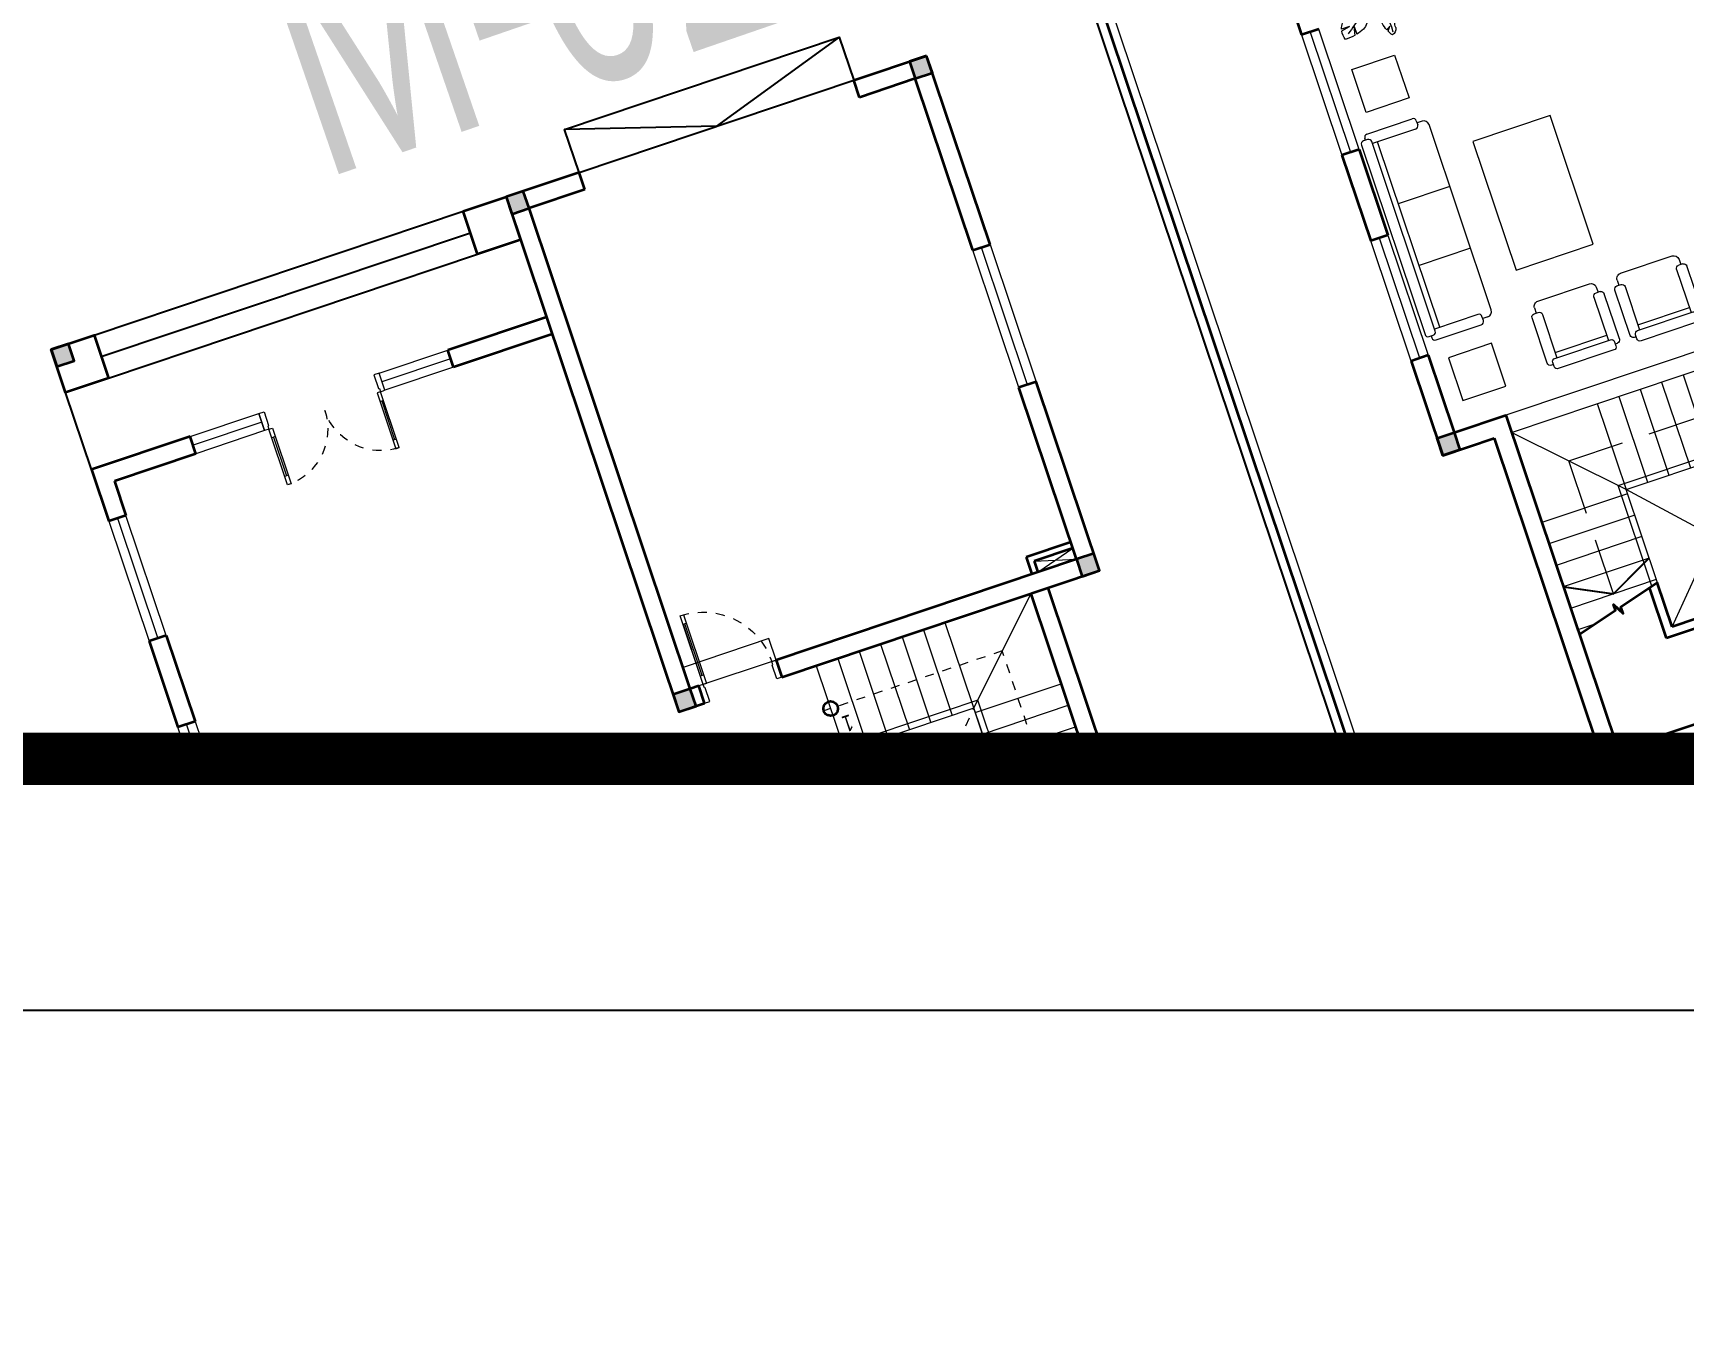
# Model space of a CAD drawing. Header units: metres. Extents: x 568006 to 1139366, y 2064802 to 4131555.
# Drawn here: x 569355.62 to 569373.85, y 2064980.4 to 2064994.83 of the extents above; entities that cross this region are included whole.
import ezdxf
from ezdxf.enums import TextEntityAlignment as Align
from ezdxf.xclip import XClip

# ---------------------------------------------------------------- set-up
doc = ezdxf.new("R2010")
doc.units = ezdxf.units.M
doc.header["$XCLIPFRAME"] = 0
for name, pattern in [('CENTER', [2, 1.25, -0.25, 0.25, -0.25]), ('DASHED', [0.75, 0.5, -0.25]), ('HIDDEN', [0.375, 0.25, -0.125]), ('HIDDEN2', [0.1875, 0.125, -0.0625]), ('Xref-VCMT-BT3 - tuong bao$0$HIDDEN', [0.375, 0.25, -0.125])]:
    doc.linetypes.add(name, pattern=pattern)
doc.layers.get('0').update_dxf_attribs({"linetype": 'CONTINUOUS'})
doc.layers.get('DEFPOINTS').update_dxf_attribs({"color": 152, "linetype": 'CONTINUOUS'})
for name, color, linetype, lineweight in [('-CONCRETE', 1, 'CONTINUOUS', 35), ('-DOOR', 137, 'CONTINUOUS', 9), ('-FURNITURE', 46, 'CONTINUOUS', 9), ('-HIDE', 3, 'HIDDEN', 13), ('-KH', 143, 'CONTINUOUS', 13), ('-LINE1', 7, 'CONTINUOUS', 18), ('-TEXT', 7, 'CONTINUOUS', 15), ('-WALL', 4, 'CONTINUOUS', 35), ('A-Cay', 75, 'CONTINUOUS', 5), ('A-KY HIEU', 34, 'CONTINUOUS', 20), ('Bighome_khuat', 251, 'DASHED', 5), ('E- RANH GIOI', 1, 'CENTER', 13), ('hung-demlonha', 7, 'CONTINUOUS', 15)]:
    doc.layers.add(name, color=color, linetype=linetype, lineweight=lineweight)
for name, color, linetype in [('ghi_chu', 7, 'CONTINUOUS'), ('loKBT', 42, 'CONTINUOUS'), ('SOLO', 7, 'CONTINUOUS'), ('ViaHeS', 32, 'CONTINUOUS')]:
    doc.layers.add(name, color=color, linetype=linetype)
doc.styles.add('1', font='arial.ttf')
doc.styles.add('kieuchuDim', font='arial.ttf', dxfattribs={"width": 0.75})
doc.styles.add('QH1', font='arialbd.ttf', dxfattribs={"width": 0.8})

# ---------------------------------------------------------------- blocks, each defined once
blk = doc.blocks.new('A$C33BC4D2A')
at = {"layer": 'A-KY HIEU', "color": 0, "const_width": 1.022}
blk.add_lwpolyline([(14.345, -292.097), (14.345, -4.903), (414.985, -4.903), (414.985, -292.097)], close=True, dxfattribs=at)
at = {"layer": 'DEFPOINTS', "color": 125}
blk.add_lwpolyline([(0, -297), (420, -297), (420, 0), (0, 0)], close=True, dxfattribs=at)
blk = doc.blocks.new('A$Cf08be9d0')
at = {"layer": '-FURNITURE'}
for p, q in [((2280, 780), (120, 780)), ((840, 780), (840, 180)), ((1560, 780), (1560, 180)), ((0, 96), (0, 624)), ((36, 660), (84, 660)), ((60, 720), (60, 660)), ((120, 624), (120, 120)), ((2280, 624), (2280, 120)), ((2364, 660), (2316, 660)), ((2340, 720), (2340, 660)), ((2400, 96), (2400, 624)), ((60, 60), (36, 60)), ((60, 84), (60, 36)), ((2304, 120), (96, 120)), ((96, 0), (2304, 0)), ((2280, 180), (120, 180)), ((2340, 36), (2340, 84)), ((2340, 60), (2364, 60))]:
    blk.add_line(p, q, dxfattribs=at)
for centre, radius, start, end in [((120, 720), 60, 90, 180), ((2280, 720), 60, 0, 90), ((36, 624), 36, 90, 180), ((84, 624), 36, 0, 90), ((2316, 624), 36, 90, 180), ((2364, 624), 36, 0, 90), ((36, 96), 36, 180, 270), ((96, 84), 36, 90, 180), ((96, 36), 36, 180, 270), ((2304, 84), 36, 0, 90), ((2304, 36), 36, 270, 0), ((2364, 96), 36, 270, 0)]:
    blk.add_arc(centre, radius, start, end, dxfattribs=at)
blk = doc.blocks.new('A$Ce56c61a3')
at = {"layer": '-FURNITURE'}
for p, q in [((0, 744), (0, 96)), ((84, 780), (36, 780)), ((60, 780), (60, 804)), ((96, 840), (624, 840)), ((120, 96), (120, 744)), ((660, 804), (660, 756)), ((720, 780), (660, 780)), ((624, 720), (120, 720)), ((180, 120), (180, 720)), ((780, 120), (780, 720)), ((36, 60), (84, 60)), ((60, 60), (60, 36)), ((96, 0), (624, 0)), ((624, 120), (120, 120)), ((660, 36), (660, 84)), ((720, 60), (660, 60))]:
    blk.add_line(p, q, dxfattribs=at)
for centre, radius, start, end in [((36, 744), 36, 90, 180), ((96, 804), 36, 90, 180), ((84, 744), 36, 0, 90), ((624, 804), 36, 0, 90), ((624, 756), 36, 270, 0), ((720, 720), 60, 0, 90), ((36, 96), 36, 180, 270), ((96, 36), 36, 180, 270), ((84, 96), 36, 270, 0), ((624, 84), 36, 0, 90), ((624, 36), 36, 270, 0), ((720, 120), 60, 270, 0)]:
    blk.add_arc(centre, radius, start, end, dxfattribs=at)
blk = doc.blocks.new('XR.MB.LM123$0$tvi 1')
blk.add_lwpolyline([(29, 0), (29, -1000), (0, -1000), (0, 0)], close=True)
for points in [[(29, -50), (52, -81)], [(-24, -236), (-39, -252)], [(0, -285), (-39, -252)], [(0, -256), (-24, -236)], [(70, -315), (111, -350), (111, -650), (70, -685)], [(89, -446), (89, -360), (71, -345)], [(89, -446), (73, -446)], [(0, -715), (-39, -748)], [(89, -554), (89, -640), (71, -655)], [(89, -554), (73, -554)], [(-24, -764), (-39, -748)], [(0, -744), (-24, -764)], [(29, -950), (52, -919)]]:
    blk.add_lwpolyline(points)
blk.add_arc((-4025, -500), 4099, 354.1311, 5.8689)
blk = doc.blocks.new('A$C5C575821')
at = {"layer": '-CONCRETE'}
h = blk.add_hatch(color=256, dxfattribs=at)
h.dxf.hatch_style = 1
h.paths.add_polyline_path([(0, 200), (0, 0), (200, 0), (200, 200)])
blk.add_lwpolyline([(0, 0), (200, 0), (200, 200), (0, 200)], close=True, dxfattribs=at)
blk = doc.blocks.new('LUOI M1')
at = {"layer": '-WALL'}
for p in [(-200, 13100), (4600, 13100), (8100, 13100), (-200, 9400), (4600, 9400), (8100, 9400), (-200, 5600), (4600, 5600), (8100, 5600), (-200, -200), (4600, -200), (8100, -200)]:
    blk.add_blockref('A$C5C575821', p, dxfattribs=at)
blk = doc.blocks.new('mb-cay16')
for p, q in [((-433, 528), (-402, 389)), ((131, 565), (69, 607)), ((79, 629), (131, 565)), ((231, 524), (166, 464)), ((-612, 395), (-475, 368)), ((-475, 368), (-605, 366)), ((-402, 389), (-403, 519)), ((76, 249), (-23, 300)), ((-12, 331), (76, 249)), ((247, 422), (149, 395)), ((149, 395), (242, 402)), ((166, 464), (244, 504)), ((409, 179), (522, 284)), ((448, 268), (409, 179)), ((693, 264), (615, 197)), ((-490, 209), (-374, 255)), ((-374, 255), (-461, 192)), ((-346, 111), (-191, 154)), ((-191, 154), (-338, 93)), ((-113, 139), (-112, 254)), ((-113, 139), (-91, 231)), ((195, 106), (117, 106)), ((117, 106), (180, 78)), ((260, 6), (450, 8)), ((395, -26), (260, 6)), ((323, 141), (303, 240)), ((334, 245), (323, 141)), ((532, 87), (448, 120)), ((448, 120), (574, 92)), ((615, 197), (723, 244)), ((-312, -137), (-374, -96)), ((-312, -77), (-291, -67)), ((-312, -142), (-312, -77)), ((-291, -67), (-286, -129)), ((-286, -129), (-267, -55)), ((36, -233), (100, -165)), ((100, -165), (61, -263)), ((218, -196), (205, -361)), ((237, -357), (218, -196)), ((485, -134), (354, -151)), ((354, -151), (513, -157)), ((410, -375), (385, -251)), ((385, -251), (430, -368)), ((-400, -385), (-364, -279)), ((-364, -279), (-356, -378)), ((-262, -431), (-77, -321)), ((-77, -321), (-253, -484)), ((-111, -563), (-53, -498)), ((-53, -498), (-105, -588)), ((115, -424), (62, -449)), ((62, -449), (119, -456)), ((128, -621), (24, -595)), ((24, -595), (128, -650)), ((120, -758), (65, -741)), ((65, -741), (116, -789))]:
    blk.add_line(p, q)
for centre, radius, start, end in [((-329, 448), 288, 161.2206, 190.4639), ((-592, -284), 825, 78.825, 90.6697), ((-979, 594), 1130, 330.6725, 3.641), ((672, 341), 659, 156.2013, 167.6168), ((672, 341), 659, 146.019, 154.0763), ((103, 601), 111, 7.5431, 78.0474), ((371, 601), 160, 174.7063, 208.789), ((-329, 448), 288, 196.4071, 234.1871), ((-1567, -1154), 1923, 36.7035, 57.4695), ((-592, -284), 825, 67.6949, 76.7945), ((-446, 225), 304, 15.845, 56.6107), ((-65, 333), 91.7, 195.845, 230.5606), ((-339, 0), 339, 47.9514, 50.5606), ((1597, -159), 1682, 164.075, 168.4284), ((1597, -159), 1682, 162.73, 163.0792), ((-1650, 851), 1718, 342.73, 347.6168), ((-120, 252), 347, 335.1428, 8.1671), ((932, 225), 712, 165.6239, 173.8497), ((129, 455), 123, 344.0084, 22.936), ((932, 225), 712, 164.0084, 164.1101), ((-317, 3808), 3622, 280.3581, 282.1977), ((-317, 3808), 3622, 283.398, 283.5483), ((583, 70), 223, 60.4468, 103.5483), ((-428, 307), 116, 233.2325, 237.5887), ((-428, 307), 116, 255.929, 267.091), ((-423, 137), 55.6, 24.2055, 101.4054), ((21, 337), 432, 204.2055, 211.5513), ((21, 337), 432, 213.4357, 237.8387), ((-339, 0), 339, 354.6008, 42.9255), ((-120, 252), 347, 286.6838, 329.891), ((2154, -4834), 5268, 107.3413, 112.3058), ((-317, 3808), 3622, 278.6352, 279.8665), ((222, 322), 389, 305.9962, 321.846), ((501, 377), 294, 284.4707, 323.1477), ((710, 220), 32.6, 323.1477, 55.438), ((-116, -923), 867, 107.2231, 135.0207), ((-1002, 1224), 1607, 281.5143, 307.8151), ((-514, 139), 540, 287.0409, 341.5638), ((-107, -353), 338, 71.7274, 118.1939), ((1131, -297), 1182, 173.2497, 205.5927), ((808, 380), 986, 210.5659, 218.4214), ((-127, -1432), 1327, 53.4555, 85.594), ((376, -5410), 5352, 91.6804, 93.9771), ((233, -520), 459, 57.0713, 91.6804), ((222, 322), 389, 277.7731, 296.4251), ((233, -520), 459, 17.5149, 52.2403), ((-695, -345), 48.9, 135.0207, 258.407), ((-570, 293), 699, 259.5557, 284.077), ((-28, -420), 234, 157.0771, 182.7473), ((-197, -468), 57.9, 196.0589, 237.7317), ((-28, -420), 234, 195.99, 196.0589), ((-51, -236), 332, 237.7317, 259.8031), ((808, 380), 986, 220.6948, 225.7556), ((205, -352), 101, 159.0815, 190.5201), ((-1182, -610), 1311, 8.17, 10.5201), ((-1182, -610), 1311, 1.7556, 6.7346), ((205, -239), 122, 225.7556, 269.9757), ((205, -239), 122, 285.2069, 289.7369), ((544, -1184), 882, 107.1013, 109.7369), ((290, -359), 18.4, 357.8128, 107.1013), ((341, -361), 32.2, 177.8128, 248.0461), ((357, -321), 74.9, 248.0461, 310.8614), ((432, -409), 40.5, 122.9882, 130.8614), ((432, -409), 40.5, 45.3238, 92.9093), ((541, -299), 114, 225.3238, 268.3174), ((560, 349), 762, 268.3174, 278.1257), ((666, -393), 12.2, 278.1257, 73.0687), ((272, -512), 385, 191.4146, 242.8877), ((-875, -604), 1004, 351.2018, 357.3602), ((-875, -604), 1004, 358.99, 1.9297), ((-875, -604), 1004, 345.5239, 349.5865)]:
    blk.add_arc(centre, radius, start, end)
blk = doc.blocks.new('A$C249437F6')
at = {"layer": '-DOOR'}
for points in [[(23.749, 31.143), (23.949, 31.143), (23.949, 32.543), (23.749, 32.543)], [(23.749, 30.143), (23.949, 30.143), (23.949, 28.743), (23.749, 28.743)]]:
    blk.add_lwpolyline(points, close=True, dxfattribs=at)
for points in [[(23.849, 32.543), (23.849, 31.143)], [(23.849, 28.743), (23.849, 30.143)]]:
    blk.add_lwpolyline(points, dxfattribs=at)
at = {"layer": '-FURNITURE'}
for points in [[(24.599, 37.843), (24.599, 37.443), (26.199, 37.443), (26.199, 37.843)], [(24.152, 32.639), (24.152, 33.139), (24.652, 33.139), (24.652, 32.639)], [(25.168, 30.46), (25.168, 31.96), (26.068, 31.96), (26.068, 30.46)], [(24.152, 29.78), (24.152, 29.28), (24.652, 29.28), (24.652, 29.78)]]:
    blk.add_lwpolyline(points, close=True, dxfattribs=at)
at = {"layer": '-HIDE', "ltscale": 10}
for points in [[(27.049, 36.243), (25.549, 34.643)], [(25.549, 36.243), (27.049, 34.643)]]:
    blk.add_lwpolyline(points, dxfattribs=at)
at = {"layer": '-KH', "linetype": 'HIDDEN2', "ltscale": 5}
blk.add_lwpolyline([(25.049, 35.693), (25.049, 34.143), (27.129, 34.143)], dxfattribs=at)
at = {"layer": '-LINE1'}
for p, q in [((25.479, 35.746), (25.479, 34.573)), ((25.549, 35.73), (25.549, 34.643)), ((25.479, 34.573), (27.049, 34.573)), ((25.549, 33.643), (25.549, 34.643)), ((25.549, 34.643), (27.049, 34.643)), ((25.799, 33.643), (25.799, 34.643)), ((26.049, 33.643), (26.049, 34.643)), ((26.299, 33.643), (26.299, 34.643)), ((26.549, 33.643), (26.549, 34.643)), ((24.549, 33.643), (27.049, 33.643)), ((27.049, 33.443), (24.549, 33.443))]:
    blk.add_line(p, q, dxfattribs=at)
at = {"layer": '-LINE1', "ltscale": 10}
blk.add_lwpolyline([(21.749, 23.143), (34.249, 23.143), (34.249, 43.143), (21.749, 43.143)], close=True, dxfattribs=at)
blk.add_lwpolyline([(32.179, 23.243), (34.149, 23.243), (34.149, 43.043), (21.849, 43.043), (21.849, 23.243), (22.306, 23.243)], dxfattribs=at)
at = {"layer": '-LINE1'}
for points in [[(24.748, 35.943), (24.549, 35.943)], [(25.549, 35.693), (24.549, 35.693)], [(25.549, 35.443), (24.549, 35.443)], [(25.549, 35.193), (24.549, 35.193)], [(25.549, 34.943), (24.549, 34.943)], [(25.549, 34.693), (24.549, 34.693)], [(25.549, 34.643), (24.549, 33.643)]]:
    blk.add_lwpolyline(points, dxfattribs=at)
at = {"layer": '-LINE1', "const_width": 0.02}
blk.add_lwpolyline([(24.549, 35.443), (25.049, 35.693), (25.549, 35.443)], dxfattribs=at)
at = {"layer": '-WALL'}
for p, q in [((23.949, 37.443), (27.349, 37.443)), ((24.349, 37.243), (23.749, 37.243)), ((24.349, 33.643), (24.349, 37.243)), ((24.549, 33.443), (24.549, 37.343)), ((24.549, 37.343), (26.949, 37.343)), ((25.449, 36.343), (25.449, 35.754)), ((26.949, 36.343), (25.449, 36.343)), ((25.549, 36.243), (25.549, 35.727)), ((27.049, 36.243), (25.549, 36.243)), ((23.749, 32.543), (23.749, 33.643)), ((23.749, 33.643), (24.349, 33.643)), ((23.949, 32.543), (23.949, 33.443)), ((23.949, 33.443), (24.549, 33.443)), ((23.749, 30.143), (23.749, 31.143)), ((23.949, 30.143), (23.949, 31.143)), ((23.749, 27.643), (23.749, 28.743))]:
    blk.add_line(p, q, dxfattribs=at)
for points in [[(24.549, 35.996), (25.013, 35.871), (25.013, 35.805), (25.081, 35.933), (25.081, 35.853), (25.549, 35.727)], [(23.949, 32.543), (23.749, 32.543)], [(23.949, 31.143), (23.749, 31.143)], [(23.949, 30.143), (23.749, 30.143)], [(23.949, 28.743), (23.749, 28.743)]]:
    blk.add_lwpolyline(points, dxfattribs=at)
at = {"layer": '-CONCRETE', "xscale": 0.001, "yscale": 0.001, "zscale": 0.001}
blk.add_blockref('LUOI M1', (23.949, 27.843), dxfattribs=at)
at = {"layer": '-FURNITURE', "extrusion": (0, 0, -1), "xscale": 0.001, "yscale": 0.001, "zscale": 0.001, "rotation": 269.9963102775916}
blk.add_blockref('XR.MB.LM123$0$tvi 1', (-24.86, 37.668), dxfattribs=at)
at = {"layer": '-FURNITURE', "yscale": 0.001, "zscale": 0.001, "rotation": 270}
for name, p, xscale in [('A$Ce56c61a3', (25.168, 33.14), 0.001), ('A$Ce56c61a3', (26.132, 33.14), 0.001), ('A$Cf08be9d0', (23.988, 30.01), -0.001)]:
    blk.add_blockref(name, p, dxfattribs=dict(at, xscale=xscale))
at = {"layer": 'A-Cay', "xscale": 0.0007, "yscale": 0.0007, "zscale": 0.0007}
blk.add_blockref('mb-cay16', (24.612, 28.566), dxfattribs=at)
blk = doc.blocks.new('*U185')
for p, q in [((-1310, 550), (-1350, 550)), ((-1330, 100), (-1330, 550)), ((-90, 550), (-50, 550)), ((-70, 100), (-70, 550)), ((-1310, 100), (-1350, 100)), ((-90, 100), (-50, 100))]:
    blk.add_line(p, q)
for points in [[(-1350, 0), (-1310, 0), (-1310, 650), (-1350, 650)], [(-50, 0), (-90, 0), (-90, 650), (-50, 650)], [(-1400, -200), (-1340, -200), (-1340, -40), (-1350, -40), (-1350, 0), (-1400, 0)], [(0, -200), (-60, -200), (-60, -40), (-50, -40), (-50, 0), (0, 0)]]:
    blk.add_lwpolyline(points, close=True)
at = {"linetype": 'HIDDEN', "ltscale": 0.1}
for centre, start, end in [((-1350, 0), 0, 90), ((-50, 0), 90, 180)]:
    blk.add_arc(centre, 650, start, end, dxfattribs=at)
blk = doc.blocks.new('*U289')
at = {"color": 251}
blk.add_line((-70, 100), (-70, 700), dxfattribs=at)
for points in [[(-50, 0), (-50, 800), (-90, 800), (-90, 0)], [(-50, 100), (-90, 100), (-90, 700), (-50, 700)], [(-900, -200), (-840, -200), (-840, -40), (-850, -40), (-850, 0), (-900, 0)], [(0, -200), (-60, -200), (-60, -40), (-50, -40), (-50, 0), (0, 0)]]:
    blk.add_lwpolyline(points, close=True)
at = {"layer": 'Bighome_khuat', "linetype": 'Xref-VCMT-BT3 - tuong bao$0$HIDDEN'}
blk.add_arc((-50, 0), 800, 90, 180, dxfattribs=at)
blk = doc.blocks.new('LUOI M2')
at = {"layer": '-WALL'}
for p in [(-200, 5600), (4500, 5600), (-200, -200), (4500, -200), (9800, -200)]:
    blk.add_blockref('A$C5C575821', p, dxfattribs=at)
blk = doc.blocks.new('MAU M2BT')
at = {"layer": '-DOOR'}
for points in [[(3500, 2050), (4400, 2050)], [(3500, 2050), (3500, 1800), (4500, 1800)], [(9900, 2050), (9900, 650)], [(-100, 50), (-100, -1550)], [(9900, -1750), (9900, -350)], [(5850, -2250), (6650, -2250)], [(8050, -2250), (8850, -2250)]]:
    blk.add_lwpolyline(points, dxfattribs=at)
for points in [[(10000, 650), (9800, 650), (9800, 2050), (10000, 2050)], [(0, -1550), (-200, -1550), (-200, 50), (0, 50)], [(10000, -350), (9800, -350), (9800, -1750), (10000, -1750)], [(6650, -2350), (5850, -2350), (5850, -2150), (6650, -2150)], [(8050, -2150), (8850, -2150), (8850, -2350), (8050, -2350)]]:
    blk.add_lwpolyline(points, close=True, dxfattribs=at)
at = {"layer": '-FURNITURE'}
for points in [[(450, 1920), (0, 2050)], [(450, 2050), (0, 1920)]]:
    blk.add_lwpolyline(points, dxfattribs=at)
at = {"layer": '-HIDE', "ltscale": 10}
for points in [[(3100, 4850), (1600, 3250)], [(1600, 4850), (3100, 3250)]]:
    blk.add_lwpolyline(points, dxfattribs=at)
at = {"layer": '-KH', "linetype": 'HIDDEN2', "ltscale": 5}
blk.add_lwpolyline([(1100, 4300), (1100, 2750), (3181, 2750)], dxfattribs=at)
at = {"layer": '-LINE1'}
for p, q in [((1600, 2250), (1600, 4850)), ((1600, 4850), (1600, 3250)), ((3100, 2250), (3100, 4850)), ((3100, 3250), (3100, 4850)), ((1530, 4353), (1530, 3180)), ((1530, 3180), (3100, 3180)), ((1600, 3250), (3100, 3250)), ((1850, 2250), (1850, 3250)), ((2100, 2250), (2100, 3250)), ((2350, 2250), (2350, 3250)), ((2600, 2250), (2600, 3250)), ((2850, 2250), (2850, 3250))]:
    blk.add_line(p, q, dxfattribs=at)
at = {"layer": '-LINE1', "const_width": 20}
blk.add_lwpolyline([(600, 4050), (1100, 4300), (1600, 4050)], dxfattribs=at)
at = {"layer": '-LINE1'}
for points in [[(1600, 4050), (600, 4050)], [(1600, 3800), (600, 3800)], [(1600, 3550), (600, 3550)], [(1600, 3300), (600, 3300)], [(1600, 3250), (600, 2250)]]:
    blk.add_lwpolyline(points, dxfattribs=at)
at = {"layer": '-WALL'}
for p, q in [((400, 2250), (400, 5850)), ((600, 2250), (600, 4850)), ((3500, 2050), (3500, 2250)), ((0, 2050), (3500, 2050)), ((450, 1920), (450, 2050)), ((520, 1850), (520, 2050)), ((0, 1920), (450, 1920)), ((0, 1850), (520, 1850)), ((9800, -350), (9800, 650)), ((10000, -350), (10000, 650)), ((0, -1550), (0, -3550)), ((9800, -2150), (9800, -1750)), ((10000, -2350), (10000, -1750)), ((4700, -2150), (5850, -2150)), ((5850, -2150), (5850, -2350)), ((8850, -2150), (9800, -2150)), ((8850, -2150), (8850, -2350)), ((4700, -2350), (5850, -2350)), ((8850, -2350), (10000, -2350)), ((0, -3550), (650, -3550)), ((650, -3550), (650, -3750)), ((3850, -3550), (4500, -3550)), ((650, -3750), (-200, -3750))]:
    blk.add_line(p, q, dxfattribs=at)
for points in [[(3500, 2250), (-200, 2250), (-200, 50), (0, 50)], [(3850, -3550), (3850, -3750), (4700, -3750), (4700, 2250), (4400, 2250), (4400, 2050)], [(0, 2050), (0, 50)], [(4400, 2050), (4500, 2050), (4500, -3550)], [(9800, 650), (10000, 650)], [(9800, -350), (10000, -350)], [(-200, -1550), (-200, -3750)], [(0, -1550), (-200, -1550)], [(9800, -1750), (10000, -1750)]]:
    blk.add_lwpolyline(points, dxfattribs=at)
for points in [[(5200, -3750), (4700, -3750), (4700, -3250), (5200, -3250)], [(10000, -3750), (9500, -3750), (9500, -3250), (10000, -3250)]]:
    blk.add_lwpolyline(points, close=True, dxfattribs=at)
blk.add_circle((3100, 2750), 80.5, dxfattribs=at)
at = {"layer": 'DEFPOINTS'}
blk.add_lwpolyline([(-2200, 11750), (15059, 11750), (14710, -3251), (9593, -8250), (-2200, -8250)], close=True, dxfattribs=at)
at = {"layer": 'SOLO'}
for p, q in [((4700, -3250), (4700, -2350)), ((10000, -2350), (10000, -3250)), ((9500, -3250), (5200, -3250)), ((9500, -3500), (5200, -3500)), ((9500, -3750), (5200, -3750))]:
    blk.add_line(p, q, dxfattribs=at)
for points in [[(3850, -3750), (3850, -4250), (650, -4250), (650, -3750)], [(3850, -3750), (650, -3750)], [(650, -4250), (2250, -3750), (3850, -4250)]]:
    blk.add_lwpolyline(points, dxfattribs=at)
at = {"layer": '-CONCRETE'}
blk.add_blockref('LUOI M2', (0, -3550), dxfattribs=at)
at = {"layer": '-DOOR', "xscale": -1, "rotation": 180}
blk.add_blockref('*U289', (4400, 2050), dxfattribs=at)
at = {"layer": '-DOOR', "xscale": -1}
blk.add_blockref('*U185', (6650, -2150), dxfattribs=at)
at = {"layer": '-TEXT', "style": '1', "width": 0.75}
blk.add_text('1', height=180, dxfattribs=at).set_placement((2919, 2874))
blk = doc.blocks.new('tmbc_khub')
at = {"layer": '-WALL'}
blk.add_lwpolyline([(-194.235, 168.506), (-211.051, 162.862), (-215.152, 177.316), (-211.778, 183.714), (-200.598, 187.466)], close=True, dxfattribs=at)
at = {"layer": 'loKBT'}
for points in [[(-188.748, 191.443), (-200.598, 187.466), (-194.235, 168.506), (-182.384, 172.482)], [(-200.598, 187.466), (-211.778, 183.714), (-215.153, 177.313), (-211.051, 162.862), (-194.235, 168.506)]]:
    blk.add_lwpolyline(points, close=True, dxfattribs=at)
at = {"layer": 'SOLO'}
blk.add_lwpolyline([(-202.841, 186.608), (-200.661, 187.34), (-194.361, 168.568), (-210.986, 162.99), (-215.044, 177.307), (-211.773, 183.505), (-210.584, 183.904), (-210.647, 184.094)], dxfattribs=at)
at = {"layer": '-WALL', "xscale": 0.001, "yscale": 0.001, "zscale": 0.001, "rotation": 198.5514998577208}
blk.add_blockref('MAU M2BT', (-200.059, 178.945), dxfattribs=at)
at = {"layer": 'ViaHeS', "xscale": -1, "rotation": 198.5514987788088}
blk.add_blockref('A$C249437F6', (-228.58, 202.487), dxfattribs=at)
at = {"layer": 'ghi_chu', "lineweight": -2, "style": 'kieuchuDim', "width": 0.65}
blk.add_text('M-02', height=2.7, rotation=19, dxfattribs=at).set_placement((-207.745, 181.19))
at = {"layer": 'hung-demlonha', "color": 7, "ltscale": 5, "style": 'QH1', "width": 0.65}
for tag, p in [('BT04', (-109.598, 191.643)), ('BT06', (-305.798, 171.199)), ('BT05', (-282.572, 137.244))]:
    blk.add_attdef(tag, text='', height=3.96, rotation=0, dxfattribs=at).set_placement(p, align=Align.CENTER)

msp = doc.modelspace()

# ---------------------------------------------------------------- block references
at = {"layer": 'E- RANH GIOI', "xscale": 0.5657142857142857, "yscale": 0.5657142857142857, "zscale": 0.5657142857142857}
msp.add_blockref('A$C33BC4D2A', (569313.173, 2065152.05), dxfattribs=at)

# ---------------------------------------------------------------- next in the draw order: block references
at = {"layer": 'ghi_chu'}
ref = msp.add_blockref('tmbc_khub', (569566.549, 2064812.011), dxfattribs=at)
XClip(ref).set_block_clipping_path([(-245.2612135945, 174.796498704), (-53.3045809087, 337.2658173321)])

# ---------------------------------------------------------------- next in the draw order: linework, layer by layer
msp.add_lwpolyline([(569321.288, 2064986.807), (569513.245, 2064986.807), (569513.245, 2065149.276), (569321.288, 2065149.276)], close=True, dxfattribs=at)

doc.saveas('drawing.dxf')
